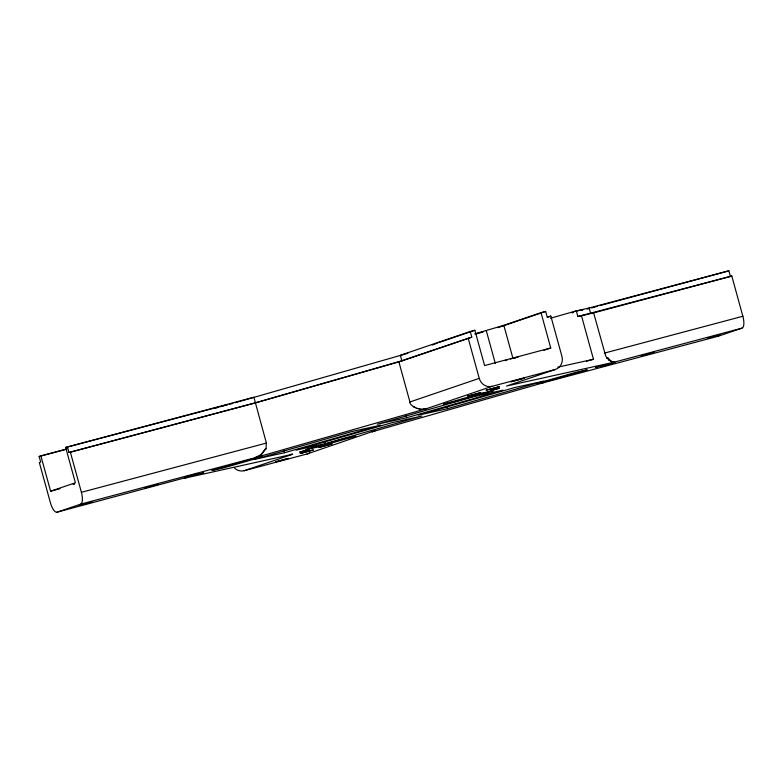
<?xml version="1.0" encoding="UTF-8"?>
<svg xmlns="http://www.w3.org/2000/svg" width="783" height="783" viewBox="0 0 783 783"><rect width="100%" height="100%" fill="white"/><g stroke="black" fill="none" stroke-linecap="round" stroke-linejoin="round"><path stroke-width="1.17" d="M265.388 449.08C255.62 462.88 263.225 450.734 266.024 448.894L266.396 443.07L253.898 397.235L65.674 447.455L75.393 482.768L50.611 491.205L40.882 455.892L66.868 448.982M40.882 455.892L39.15 456.489L40.706 462.136L39.346 462.596L50.435 502.852A10.991 3.915 75.1 0 0 57.061 512.18L80.61 504.164L254.739 457.82L261.463 454.385M184.416 478.286L186.569 477.385L57.061 512.18M254.739 457.82L258.165 456.45M372.307 431.766L375.742 430.396L307.063 453.974L244.218 470.7A10.991 10.267 71.2 0 1 234.166 467.686M432.187 345.058L437.687 342.925M67.407 446.868L68.963 452.515L255.307 402.824L398.841 361.717L471.797 337.15L470.24 331.503L474.87 330.269L484.589 365.573L550.743 347.975L541.014 312.662L545.643 311.428L547.2 317.076L550.84 316.107L561.93 356.363A10.991 10.267 71.2 0 1 554.922 369.596L506.562 386.029L614.078 362.196L742.078 328.116A10.991 3.915 75.1 0 0 742.871 316.254L731.792 276.007L577.874 316.498L576.317 310.851L550.508 318.241M470.24 331.503L400.358 355.286L401.914 360.934L255.454 402.883L68.963 452.515M438.813 342.543L474.87 330.269M474.635 333.91L503.831 325.317L541.014 312.662M497.841 327.705L545.643 311.428M401.914 360.934L471.797 337.15M547.386 317.281L550.84 316.107M576.317 310.851L589.149 308.003L590.705 313.66L730.422 276.468L728.865 270.82L599.758 305.654M730.422 276.468L731.792 276.007M543.95 350.285L550.743 347.975M398.841 361.717L409.93 401.963L479.245 378.365A10.991 10.267 71.2 0 0 492.086 386.322L554.922 369.596M409.93 401.963C408.775 405.496 421.166 410.223 413.561 406.622M244.218 470.7L292.588 454.267L290.875 454.267M492.086 386.322L427.126 408.472L255.033 457.752M372.013 431.825L544.107 382.544L718.53 336.132L742.078 328.116M73.259 484.256L74.082 483.992M505.182 360.552L507.208 359.926M516.927 357.479L518.15 357.058L516.653 357.351M572.07 312.906L573.048 312.593M587.661 308.854L589.129 308.375L586.986 308.864M475.682 333.881L479.969 332.658M481.956 332.315L482.827 332.051M581.417 310.411L582.395 310.127M514.245 358.262L515.733 357.831M214.787 408.334L218.281 407.326M220.6 406.661L227.579 404.664M229.37 404.39L232.894 403.382M235.243 402.707L407.845 353.28M580.624 310.371L582.552 309.823M591.615 307.983L597.429 306.319M413.209 406.739L413.855 406.553M586.457 361.276L593.465 359.27L581.407 315.49M593.583 312.789L605.631 355.736L606.952 358.154L607.892 357.909L611.229 361.276L614.724 362.01M284.415 452.75L380.861 425.13L351.616 431.609L255.17 459.229L284.415 452.75L283.769 450.391M406.583 417.76L503.029 390.14L473.784 396.619L377.337 424.239L406.583 417.76L405.937 415.411M607.246 358.085L608.841 360.063L609.477 359.877M608.841 360.063L611.229 361.276M325.356 443.677L421.802 416.057L392.557 422.536L296.111 450.156L325.356 443.677L324.71 441.318M447.524 408.687L543.97 381.067L514.725 387.546L418.279 415.166L447.524 408.687L446.878 406.338M610.583 361.462L613.02 362.01M479.744 332.941L480.909 332.618M510.369 359.025L512.121 358.545M589.149 308.003L728.865 270.82M65.674 447.455L227.559 404.645M39.15 456.489L66.154 449.295M50.611 491.205L59.968 488.719M80.61 504.164A10.991 3.915 75.1 0 0 81.412 492.301L266.396 443.07M604.662 353.045L742.871 316.254M265.094 449.139L266.024 448.894M606.952 358.154L607.892 357.909M513.824 358.085L515.371 357.674M481.114 332.354L482.964 331.875M476.367 333.852L477.395 333.578M505.358 360.63L506.288 360.415M73.436 484.334L74.356 484.119M573.273 311.82L583.511 309.549M577.874 316.498L589.54 313.914M557.78 367.178L593.465 359.27M416.331 408.188L419.913 409L417.721 408.423M419.619 409.069L423.495 409.118M185.062 478.1L292.588 454.267M541.386 383.024L544.4 382.476M423.202 409.186L427.126 408.472M612.375 362.186L614.078 362.196M503.831 325.317L512.914 358.271M486.263 330.583L495.345 363.537M468.156 338.119L479.245 378.365M70.323 452.055L81.412 492.301M309.53 452.936A10.991 10.267 71.2 0 1 307.063 453.974M718.53 336.132A10.991 3.915 75.1 0 1 717.463 336.103M299.791 452.065L308.894 449.569L299.791 452.065M490.275 390.688L499.378 388.192L490.275 390.688M184.426 477.307L197.365 473.764L184.426 477.307M601.873 366.464L614.812 362.921L601.873 366.464M319.072 447.445L331.914 443.951L319.072 447.445M467.461 396.237L480.292 392.743L467.461 396.237M194.654 475.34L203.629 472.912L194.654 475.34M595.716 367.305L604.691 364.868L595.716 367.305M79.093 505.446L92.051 501.952L79.093 505.446M145.237 487.838L158.205 484.344L145.237 487.838M275.547 461.901L288.516 458.407L275.547 461.901M300.339 453.465L313.298 449.971L300.339 453.465M486.233 390.179L499.202 386.685L486.233 390.179M511.025 381.742L523.984 378.248L511.025 381.742M641.336 355.805L654.294 352.311L641.336 355.805M707.48 338.197L720.448 334.703L707.48 338.197M250.482 459.435L211.899 470.485L223.595 467.891L262.178 456.841L250.482 459.435M481.956 393.144L443.374 404.194L455.08 401.601L493.652 390.551L481.956 393.144M344.07 438.695L305.487 449.745L317.184 447.152L355.766 436.102L344.07 438.695M575.544 372.405L536.962 383.455L548.658 380.861L587.24 369.811L575.544 372.405"/></g></svg>
